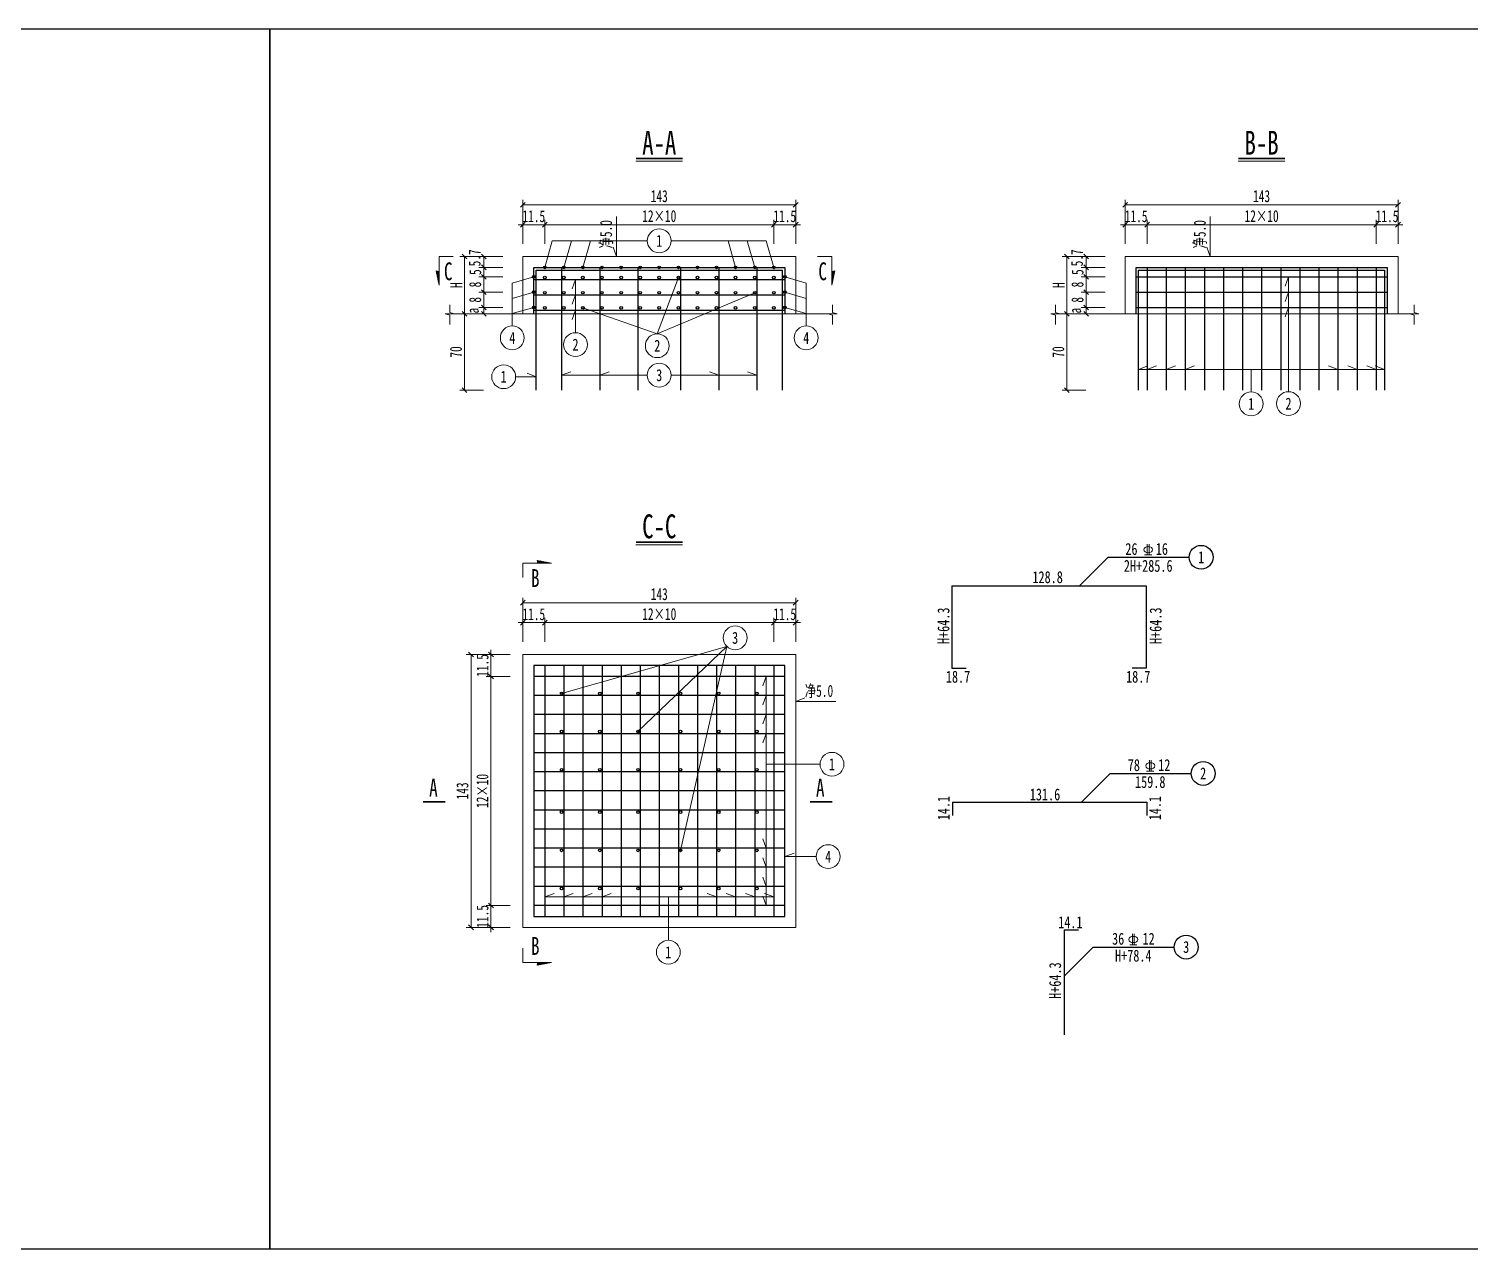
# Model space of a CAD drawing. Header units: millimetres. Extents: x 14102 to 16801, y 2911 to 4334.
# Drawn here: x 14939 to 15694, y 2911 to 3551 of the extents above; entities that cross this region are included whole.
import ezdxf
from ezdxf.enums import TextEntityAlignment as Align

# ---------------------------------------------------------------- set-up
doc = ezdxf.new("R2010")
doc.units = ezdxf.units.MM
doc.layers.get('0').update_dxf_attribs({"lineweight": 15})
doc.layers.get('Defpoints').update_dxf_attribs({"color": 8})
for name, color, linetype, lineweight in [('Dim', 4, 'Continuous', 15), ('尺寸标注', 4, 'Continuous', 13), ('文字', 7, 'Continuous', 15), ('文本', 7, 'Continuous', 15), ('标注', 4, 'Continuous', 13), ('标注线及字体', 2, 'Continuous', 15), ('粗线', 3, 'Continuous', 35), ('细实线', 4, 'Continuous', 15), ('钢筋', 1, 'Continuous', 30)]:
    doc.layers.add(name, color=color, linetype=linetype, lineweight=lineweight)
doc.styles.add('111', font='仿宋_GB2312.TTF', dxfattribs={"width": 0.7})
doc.styles.add('BM_Dim', font='仿宋_GB2312.TTF', dxfattribs={"width": 0.85})
doc.styles.add('FS', font='仿宋_GB2312.TTF', dxfattribs={"width": 0.75})
doc.dimstyles.new('200', dxfattribs={"dimscale": 0, "dimtxt": 2.5, "dimasz": 1, "dimexe": 1, "dimexo": 1, "dimgap": 0.6, "dimtad": 1, "dimdec": 1, "dimdsep": 46, "dimtxsty": '111', "dimblk": 'OBLIQUE', "dimcen": 0, "dimclrd": 4, "dimclre": 4, "dimclrt": 4, "dimadec": 1, "dimazin": 2, "dimtfac": 1, "dimtdec": 0, "dimtix": 1, "dimtmove": 2, "dimatfit": 3, "dimfxl": 4, "dimfxlon": 1, "dimtolj": 1, "dimlwd": -1, "dimlwe": -1, "dimarcsym": 0})

# ---------------------------------------------------------------- blocks, each defined once
blk = doc.blocks.new('_Oblique')
at = {"color": 0, "linetype": 'ByBlock', "lineweight": -2}
blk.add_line((-0.5, -0.5), (0.5, 0.5), dxfattribs=at)
blk = doc.blocks.new('*D62')
at = {"color": 4}
for p, q in [((15197.49, 3447.89), (15194.99, 3447.89)), ((15197.49, 3437.89), (15197.49, 3450.39)), ((15197.49, 3447.89), (15208.99, 3447.89)), ((15208.99, 3437.89), (15208.99, 3450.39)), ((15208.99, 3447.89), (15211.49, 3447.89))]:
    blk.add_line(p, q, dxfattribs=at)
at = {"layer": 'Defpoints', "color": 0}
for p in [(15208.99, 3447.89), (15197.49, 3431.21), (15208.99, 3425.07)]:
    blk.add_point(p, dxfattribs=at)
at = {"color": 4, "xscale": 2.5, "yscale": 2.5, "zscale": 2.5}
blk.add_blockref('_Oblique', (15197.49, 3447.89), dxfattribs=at)
at = {"color": 4, "xscale": 2.5, "yscale": 2.5, "zscale": 2.5, "rotation": 180}
blk.add_blockref('_Oblique', (15208.99, 3447.89), dxfattribs=at)
at = {"color": 4, "insert": (15203.24, 3452.29), "char_height": 6.25, "attachment_point": 5, "style": '111'}
blk.add_mtext('\\A1;11.5', dxfattribs=at)
blk = doc.blocks.new('*D63')
at = {"color": 4}
for p, q in [((15208.99, 3437.89), (15208.99, 3450.39)), ((15208.99, 3447.89), (15328.99, 3447.89)), ((15328.99, 3437.89), (15328.99, 3450.39))]:
    blk.add_line(p, q, dxfattribs=at)
at = {"layer": 'Defpoints', "color": 0}
for p in [(15328.99, 3447.89), (15208.99, 3425.51), (15328.99, 3425.51)]:
    blk.add_point(p, dxfattribs=at)
at = {"color": 4, "xscale": 2.5, "yscale": 2.5, "zscale": 2.5, "rotation": 180}
blk.add_blockref('_Oblique', (15208.99, 3447.89), dxfattribs=at)
at = {"color": 4, "xscale": 2.5, "yscale": 2.5, "zscale": 2.5}
blk.add_blockref('_Oblique', (15328.99, 3447.89), dxfattribs=at)
at = {"color": 4, "insert": (15268.99, 3452.36), "char_height": 6.25, "attachment_point": 5, "style": '111'}
blk.add_mtext('\\A1;12×10', dxfattribs=at)
blk = doc.blocks.new('*D64')
at = {"color": 4}
for p, q in [((15328.99, 3447.89), (15326.49, 3447.89)), ((15328.99, 3437.89), (15328.99, 3450.39)), ((15340.49, 3447.89), (15328.99, 3447.89)), ((15340.49, 3437.89), (15340.49, 3450.39)), ((15340.49, 3447.89), (15342.99, 3447.89))]:
    blk.add_line(p, q, dxfattribs=at)
at = {"layer": 'Defpoints', "color": 0}
for p in [(15328.99, 3447.89), (15340.49, 3431.21), (15328.99, 3425.51)]:
    blk.add_point(p, dxfattribs=at)
at = {"color": 4, "xscale": 2.5, "yscale": 2.5, "zscale": 2.5}
blk.add_blockref('_Oblique', (15328.99, 3447.89), dxfattribs=at)
at = {"color": 4, "xscale": 2.5, "yscale": 2.5, "zscale": 2.5, "rotation": 180}
blk.add_blockref('_Oblique', (15340.49, 3447.89), dxfattribs=at)
at = {"color": 4, "insert": (15334.74, 3452.29), "char_height": 6.25, "attachment_point": 5, "style": '111'}
blk.add_mtext('\\A1;11.5', dxfattribs=at)
blk = doc.blocks.new('*D65')
at = {"color": 4}
for p, q in [((15197.49, 3448.33), (15197.49, 3460.83)), ((15340.49, 3448.33), (15340.49, 3460.83)), ((15197.49, 3458.33), (15340.49, 3458.33))]:
    blk.add_line(p, q, dxfattribs=at)
at = {"layer": 'Defpoints', "color": 0}
for p in [(15340.49, 3458.33), (15197.49, 3431.21), (15340.49, 3431.21)]:
    blk.add_point(p, dxfattribs=at)
at = {"color": 4, "xscale": 2.5, "yscale": 2.5, "zscale": 2.5, "rotation": 180}
blk.add_blockref('_Oblique', (15197.49, 3458.33), dxfattribs=at)
at = {"color": 4, "xscale": 2.5, "yscale": 2.5, "zscale": 2.5}
blk.add_blockref('_Oblique', (15340.49, 3458.33), dxfattribs=at)
at = {"color": 4, "insert": (15268.99, 3462.81), "char_height": 6.25, "attachment_point": 5, "style": '111'}
blk.add_mtext('\\A1;143', dxfattribs=at)
blk = doc.blocks.new('*D66')
at = {"color": 4}
for p, q in [((15187.02, 3431.21), (15174.52, 3431.21)), ((15177.02, 3425.51), (15177.02, 3431.21)), ((15187.02, 3425.51), (15174.52, 3425.51))]:
    blk.add_line(p, q, dxfattribs=at)
at = {"layer": 'Defpoints', "color": 0}
for p in [(15177.02, 3431.21), (15197.49, 3431.21), (15203.19, 3425.51)]:
    blk.add_point(p, dxfattribs=at)
at = {"color": 4, "xscale": 2.5, "yscale": 2.5, "zscale": 2.5}
for p, rotation in [((15177.02, 3431.21), 90), ((15177.02, 3425.51), 270)]:
    blk.add_blockref('_Oblique', p, dxfattribs=dict(at, rotation=rotation))
at = {"color": 4, "insert": (15172.28, 3430.51), "char_height": 6.25, "attachment_point": 5, "rotation": 90, "style": '111'}
blk.add_mtext('\\A1;5.7', dxfattribs=at)
blk = doc.blocks.new('*D67')
at = {"color": 4}
for p, q in [((15187.02, 3425.51), (15174.52, 3425.51)), ((15177.02, 3420.51), (15177.02, 3425.51)), ((15187.02, 3420.51), (15174.52, 3420.51))]:
    blk.add_line(p, q, dxfattribs=at)
at = {"layer": 'Defpoints', "color": 0}
for p in [(15177.02, 3425.51), (15203.19, 3425.51), (15203.19, 3420.51)]:
    blk.add_point(p, dxfattribs=at)
at = {"color": 4, "xscale": 2.5, "yscale": 2.5, "zscale": 2.5}
for p, rotation in [((15177.02, 3425.51), 90), ((15177.02, 3420.51), 270)]:
    blk.add_blockref('_Oblique', p, dxfattribs=dict(at, rotation=rotation))
at = {"color": 4, "insert": (15172.62, 3423.01), "char_height": 6.25, "attachment_point": 5, "rotation": 90, "style": '111'}
blk.add_mtext('\\A1;5', dxfattribs=at)
blk = doc.blocks.new('*D68')
at = {"color": 4}
for p, q in [((15176.96, 3431.21), (15164.46, 3431.21)), ((15166.96, 3401.21), (15166.96, 3431.21)), ((15176.96, 3401.21), (15164.46, 3401.21))]:
    blk.add_line(p, q, dxfattribs=at)
at = {"layer": 'Defpoints', "color": 0}
for p in [(15166.96, 3431.21), (15197.49, 3431.21), (15182.56, 3401.21)]:
    blk.add_point(p, dxfattribs=at)
at = {"color": 4, "xscale": 2.5, "yscale": 2.5, "zscale": 2.5}
for p, rotation in [((15166.96, 3431.21), 90), ((15166.96, 3401.21), 270)]:
    blk.add_blockref('_Oblique', p, dxfattribs=dict(at, rotation=rotation))
at = {"color": 4, "insert": (15162.64, 3416.21), "char_height": 6.25, "attachment_point": 5, "rotation": 90, "style": '111'}
blk.add_mtext('\\A1;H', dxfattribs=at)
blk = doc.blocks.new('剖面箭头')
at = {"ltscale": 10}
h = blk.add_hatch(dxfattribs=at)
h.set_pattern_fill('ANSI31', color=2, style=0)
h.set_pattern_definition([(45, (-182.99888, -777.8594), (-0.088388348, 0.088388348), [])])
h.paths.add_polyline_path([(6, -3), (3.15, -3), (3, -3.6)])
at = {"color": 3, "ltscale": 10}
blk.add_line((0, 0), (0, -3), dxfattribs=at)
at = {"color": 2, "ltscale": 10}
for p, q in [((0, -3), (6, -3)), ((6, -3), (3, -3.6)), ((3, -3.6), (3.15, -3))]:
    blk.add_line(p, q, dxfattribs=at)
blk = doc.blocks.new('*D69')
at = {"color": 4}
for p, q in [((15176.96, 3401.21), (15164.46, 3401.21)), ((15166.96, 3401.21), (15166.96, 3361.21)), ((15176.96, 3361.21), (15164.46, 3361.21))]:
    blk.add_line(p, q, dxfattribs=at)
at = {"layer": 'Defpoints', "color": 0}
for p in [(15205.9, 3401.21), (15166.96, 3361.21), (15204.58, 3361.21)]:
    blk.add_point(p, dxfattribs=at)
at = {"color": 4, "xscale": 2.5, "yscale": 2.5, "zscale": 2.5}
for p, rotation in [((15166.96, 3401.21), 90), ((15166.96, 3361.21), 270)]:
    blk.add_blockref('_Oblique', p, dxfattribs=dict(at, rotation=rotation))
at = {"color": 4, "insert": (15162.49, 3381.21), "char_height": 6.25, "attachment_point": 5, "rotation": 90, "style": '111'}
blk.add_mtext('\\A1;70', dxfattribs=at)
blk = doc.blocks.new('*D70')
at = {"color": 4}
for p, q in [((15187.02, 3420.51), (15174.52, 3420.51)), ((15177.02, 3420.51), (15177.02, 3412.51)), ((15187.02, 3412.51), (15174.52, 3412.51))]:
    blk.add_line(p, q, dxfattribs=at)
at = {"layer": 'Defpoints', "color": 0}
for p in [(15203.19, 3420.51), (15177.02, 3412.51), (15203.19, 3412.51)]:
    blk.add_point(p, dxfattribs=at)
at = {"color": 4, "xscale": 2.5, "yscale": 2.5, "zscale": 2.5}
for p, rotation in [((15177.02, 3420.51), 90), ((15177.02, 3412.51), 270)]:
    blk.add_blockref('_Oblique', p, dxfattribs=dict(at, rotation=rotation))
at = {"color": 4, "insert": (15172.55, 3416.51), "char_height": 6.25, "attachment_point": 5, "rotation": 90, "style": '111'}
blk.add_mtext('\\A1;8', dxfattribs=at)
blk = doc.blocks.new('*D71')
at = {"color": 4}
for p, q in [((15187.02, 3412.51), (15174.52, 3412.51)), ((15177.02, 3412.51), (15177.02, 3404.51)), ((15187.02, 3404.51), (15174.52, 3404.51))]:
    blk.add_line(p, q, dxfattribs=at)
at = {"layer": 'Defpoints', "color": 0}
for p in [(15203.19, 3412.51), (15177.02, 3404.51), (15203.19, 3404.51)]:
    blk.add_point(p, dxfattribs=at)
at = {"color": 4, "xscale": 2.5, "yscale": 2.5, "zscale": 2.5}
for p, rotation in [((15177.02, 3412.51), 90), ((15177.02, 3404.51), 270)]:
    blk.add_blockref('_Oblique', p, dxfattribs=dict(at, rotation=rotation))
at = {"color": 4, "insert": (15172.55, 3408.51), "char_height": 6.25, "attachment_point": 5, "rotation": 90, "style": '111'}
blk.add_mtext('\\A1;8', dxfattribs=at)
blk = doc.blocks.new('*D72')
at = {"color": 4}
for p, q in [((15187.02, 3404.51), (15174.52, 3404.51)), ((15187.02, 3401.21), (15174.52, 3401.21)), ((15177.02, 3404.51), (15177.02, 3401.21))]:
    blk.add_line(p, q, dxfattribs=at)
at = {"layer": 'Defpoints', "color": 0}
for p in [(15177.02, 3401.21), (15203.19, 3404.51), (15203.19, 3401.21)]:
    blk.add_point(p, dxfattribs=at)
at = {"color": 4, "xscale": 2.5, "yscale": 2.5, "zscale": 2.5}
for p, rotation in [((15177.02, 3404.51), 90), ((15177.02, 3401.21), 270)]:
    blk.add_blockref('_Oblique', p, dxfattribs=dict(at, rotation=rotation))
at = {"color": 4, "insert": (15171.34, 3402.86), "char_height": 6.25, "attachment_point": 5, "rotation": 90, "style": '111'}
blk.add_mtext('\\A1;a', dxfattribs=at)
blk = doc.blocks.new('*D73')
at = {"color": 4}
for p, q in [((15513.1, 3447.89), (15510.6, 3447.89)), ((15513.1, 3437.89), (15513.1, 3450.39)), ((15513.1, 3447.89), (15524.6, 3447.89)), ((15524.6, 3437.89), (15524.6, 3450.39)), ((15524.6, 3447.89), (15527.1, 3447.89))]:
    blk.add_line(p, q, dxfattribs=at)
at = {"layer": 'Defpoints', "color": 0}
for p in [(15524.6, 3447.89), (15513.1, 3431.21), (15524.6, 3425.07)]:
    blk.add_point(p, dxfattribs=at)
at = {"color": 4, "xscale": 2.5, "yscale": 2.5, "zscale": 2.5}
blk.add_blockref('_Oblique', (15513.1, 3447.89), dxfattribs=at)
at = {"color": 4, "xscale": 2.5, "yscale": 2.5, "zscale": 2.5, "rotation": 180}
blk.add_blockref('_Oblique', (15524.6, 3447.89), dxfattribs=at)
at = {"color": 4, "insert": (15518.85, 3452.29), "char_height": 6.25, "attachment_point": 5, "style": '111'}
blk.add_mtext('\\A1;11.5', dxfattribs=at)
blk = doc.blocks.new('*D74')
at = {"color": 4}
for p, q in [((15524.6, 3437.89), (15524.6, 3450.39)), ((15524.6, 3447.89), (15644.6, 3447.89)), ((15644.6, 3437.89), (15644.6, 3450.39))]:
    blk.add_line(p, q, dxfattribs=at)
at = {"layer": 'Defpoints', "color": 0}
for p in [(15644.6, 3447.89), (15524.6, 3425.51), (15644.6, 3425.51)]:
    blk.add_point(p, dxfattribs=at)
at = {"color": 4, "xscale": 2.5, "yscale": 2.5, "zscale": 2.5, "rotation": 180}
blk.add_blockref('_Oblique', (15524.6, 3447.89), dxfattribs=at)
at = {"color": 4, "xscale": 2.5, "yscale": 2.5, "zscale": 2.5}
blk.add_blockref('_Oblique', (15644.6, 3447.89), dxfattribs=at)
at = {"color": 4, "insert": (15584.6, 3452.36), "char_height": 6.25, "attachment_point": 5, "style": '111'}
blk.add_mtext('\\A1;12×10', dxfattribs=at)
blk = doc.blocks.new('*D75')
at = {"color": 4}
for p, q in [((15644.6, 3447.89), (15642.1, 3447.89)), ((15644.6, 3437.89), (15644.6, 3450.39)), ((15656.1, 3447.89), (15644.6, 3447.89)), ((15656.1, 3437.89), (15656.1, 3450.39)), ((15656.1, 3447.89), (15658.6, 3447.89))]:
    blk.add_line(p, q, dxfattribs=at)
at = {"layer": 'Defpoints', "color": 0}
for p in [(15644.6, 3447.89), (15656.1, 3431.21), (15644.6, 3425.51)]:
    blk.add_point(p, dxfattribs=at)
at = {"color": 4, "xscale": 2.5, "yscale": 2.5, "zscale": 2.5}
blk.add_blockref('_Oblique', (15644.6, 3447.89), dxfattribs=at)
at = {"color": 4, "xscale": 2.5, "yscale": 2.5, "zscale": 2.5, "rotation": 180}
blk.add_blockref('_Oblique', (15656.1, 3447.89), dxfattribs=at)
at = {"color": 4, "insert": (15650.35, 3452.29), "char_height": 6.25, "attachment_point": 5, "style": '111'}
blk.add_mtext('\\A1;11.5', dxfattribs=at)
blk = doc.blocks.new('*D76')
at = {"color": 4}
for p, q in [((15513.1, 3448.33), (15513.1, 3460.83)), ((15656.1, 3448.33), (15656.1, 3460.83)), ((15513.1, 3458.33), (15656.1, 3458.33))]:
    blk.add_line(p, q, dxfattribs=at)
at = {"layer": 'Defpoints', "color": 0}
for p in [(15656.1, 3458.33), (15513.1, 3431.21), (15656.1, 3431.21)]:
    blk.add_point(p, dxfattribs=at)
at = {"color": 4, "xscale": 2.5, "yscale": 2.5, "zscale": 2.5, "rotation": 180}
blk.add_blockref('_Oblique', (15513.1, 3458.33), dxfattribs=at)
at = {"color": 4, "xscale": 2.5, "yscale": 2.5, "zscale": 2.5}
blk.add_blockref('_Oblique', (15656.1, 3458.33), dxfattribs=at)
at = {"color": 4, "insert": (15584.6, 3462.81), "char_height": 6.25, "attachment_point": 5, "style": '111'}
blk.add_mtext('\\A1;143', dxfattribs=at)
blk = doc.blocks.new('*D77')
at = {"color": 4}
for p, q in [((15502.63, 3431.21), (15490.13, 3431.21)), ((15492.63, 3425.51), (15492.63, 3431.21)), ((15502.63, 3425.51), (15490.13, 3425.51))]:
    blk.add_line(p, q, dxfattribs=at)
at = {"layer": 'Defpoints', "color": 0}
for p in [(15492.63, 3431.21), (15513.1, 3431.21), (15518.8, 3425.51)]:
    blk.add_point(p, dxfattribs=at)
at = {"color": 4, "xscale": 2.5, "yscale": 2.5, "zscale": 2.5}
for p, rotation in [((15492.63, 3431.21), 90), ((15492.63, 3425.51), 270)]:
    blk.add_blockref('_Oblique', p, dxfattribs=dict(at, rotation=rotation))
at = {"color": 4, "insert": (15487.89, 3430.51), "char_height": 6.25, "attachment_point": 5, "rotation": 90, "style": '111'}
blk.add_mtext('\\A1;5.7', dxfattribs=at)
blk = doc.blocks.new('*D78')
at = {"color": 4}
for p, q in [((15502.63, 3425.51), (15490.13, 3425.51)), ((15492.63, 3420.51), (15492.63, 3425.51)), ((15502.63, 3420.51), (15490.13, 3420.51))]:
    blk.add_line(p, q, dxfattribs=at)
at = {"layer": 'Defpoints', "color": 0}
for p in [(15492.63, 3425.51), (15518.8, 3425.51), (15518.8, 3420.51)]:
    blk.add_point(p, dxfattribs=at)
at = {"color": 4, "xscale": 2.5, "yscale": 2.5, "zscale": 2.5}
for p, rotation in [((15492.63, 3425.51), 90), ((15492.63, 3420.51), 270)]:
    blk.add_blockref('_Oblique', p, dxfattribs=dict(at, rotation=rotation))
at = {"color": 4, "insert": (15488.23, 3423.01), "char_height": 6.25, "attachment_point": 5, "rotation": 90, "style": '111'}
blk.add_mtext('\\A1;5', dxfattribs=at)
blk = doc.blocks.new('*D79')
at = {"color": 4}
for p, q in [((15492.57, 3401.21), (15480.07, 3401.21)), ((15482.57, 3401.21), (15482.57, 3361.21)), ((15492.57, 3361.21), (15480.07, 3361.21))]:
    blk.add_line(p, q, dxfattribs=at)
at = {"layer": 'Defpoints', "color": 0}
for p in [(15521.51, 3401.21), (15482.57, 3361.21), (15520.19, 3361.21)]:
    blk.add_point(p, dxfattribs=at)
at = {"color": 4, "xscale": 2.5, "yscale": 2.5, "zscale": 2.5}
for p, rotation in [((15482.57, 3401.21), 90), ((15482.57, 3361.21), 270)]:
    blk.add_blockref('_Oblique', p, dxfattribs=dict(at, rotation=rotation))
at = {"color": 4, "insert": (15478.1, 3381.21), "char_height": 6.25, "attachment_point": 5, "rotation": 90, "style": '111'}
blk.add_mtext('\\A1;70', dxfattribs=at)
blk = doc.blocks.new('*D80')
at = {"color": 4}
for p, q in [((15502.63, 3420.51), (15490.13, 3420.51)), ((15492.63, 3420.51), (15492.63, 3412.51)), ((15502.63, 3412.51), (15490.13, 3412.51))]:
    blk.add_line(p, q, dxfattribs=at)
at = {"layer": 'Defpoints', "color": 0}
for p in [(15518.8, 3420.51), (15492.63, 3412.51), (15518.8, 3412.51)]:
    blk.add_point(p, dxfattribs=at)
at = {"color": 4, "xscale": 2.5, "yscale": 2.5, "zscale": 2.5}
for p, rotation in [((15492.63, 3420.51), 90), ((15492.63, 3412.51), 270)]:
    blk.add_blockref('_Oblique', p, dxfattribs=dict(at, rotation=rotation))
at = {"color": 4, "insert": (15488.16, 3416.51), "char_height": 6.25, "attachment_point": 5, "rotation": 90, "style": '111'}
blk.add_mtext('\\A1;8', dxfattribs=at)
blk = doc.blocks.new('*D81')
at = {"color": 4}
for p, q in [((15502.63, 3412.51), (15490.13, 3412.51)), ((15492.63, 3412.51), (15492.63, 3404.51)), ((15502.63, 3404.51), (15490.13, 3404.51))]:
    blk.add_line(p, q, dxfattribs=at)
at = {"layer": 'Defpoints', "color": 0}
for p in [(15518.8, 3412.51), (15492.63, 3404.51), (15518.8, 3404.51)]:
    blk.add_point(p, dxfattribs=at)
at = {"color": 4, "xscale": 2.5, "yscale": 2.5, "zscale": 2.5}
for p, rotation in [((15492.63, 3412.51), 90), ((15492.63, 3404.51), 270)]:
    blk.add_blockref('_Oblique', p, dxfattribs=dict(at, rotation=rotation))
at = {"color": 4, "insert": (15488.16, 3408.51), "char_height": 6.25, "attachment_point": 5, "rotation": 90, "style": '111'}
blk.add_mtext('\\A1;8', dxfattribs=at)
blk = doc.blocks.new('*D82')
at = {"color": 4}
for p, q in [((15502.63, 3404.51), (15490.13, 3404.51)), ((15502.63, 3401.21), (15490.13, 3401.21)), ((15492.63, 3404.51), (15492.63, 3401.21))]:
    blk.add_line(p, q, dxfattribs=at)
at = {"layer": 'Defpoints', "color": 0}
for p in [(15492.63, 3401.21), (15518.8, 3404.51), (15518.8, 3401.21)]:
    blk.add_point(p, dxfattribs=at)
at = {"color": 4, "xscale": 2.5, "yscale": 2.5, "zscale": 2.5}
for p, rotation in [((15492.63, 3404.51), 90), ((15492.63, 3401.21), 270)]:
    blk.add_blockref('_Oblique', p, dxfattribs=dict(at, rotation=rotation))
at = {"color": 4, "insert": (15486.95, 3402.86), "char_height": 6.25, "attachment_point": 5, "rotation": 90, "style": '111'}
blk.add_mtext('\\A1;a', dxfattribs=at)
blk = doc.blocks.new('*D83')
at = {"color": 4}
for p, q in [((15492.57, 3431.21), (15480.07, 3431.21)), ((15482.57, 3401.21), (15482.57, 3431.21)), ((15492.57, 3401.21), (15480.07, 3401.21))]:
    blk.add_line(p, q, dxfattribs=at)
at = {"layer": 'Defpoints', "color": 0}
for p in [(15482.57, 3431.21), (15513.1, 3431.21), (15498.17, 3401.21)]:
    blk.add_point(p, dxfattribs=at)
at = {"color": 4, "xscale": 2.5, "yscale": 2.5, "zscale": 2.5}
for p, rotation in [((15482.57, 3431.21), 90), ((15482.57, 3401.21), 270)]:
    blk.add_blockref('_Oblique', p, dxfattribs=dict(at, rotation=rotation))
at = {"color": 4, "insert": (15478.25, 3416.21), "char_height": 6.25, "attachment_point": 5, "rotation": 90, "style": '111'}
blk.add_mtext('\\A1;H', dxfattribs=at)
blk = doc.blocks.new('*D84')
at = {"color": 4}
for p, q in [((15197.49, 3229.34), (15197.49, 3241.84)), ((15208.99, 3229.34), (15208.99, 3241.84)), ((15197.49, 3239.34), (15194.99, 3239.34)), ((15197.49, 3239.34), (15208.99, 3239.34)), ((15208.99, 3239.34), (15211.49, 3239.34))]:
    blk.add_line(p, q, dxfattribs=at)
at = {"layer": 'Defpoints', "color": 0}
for p in [(15208.99, 3239.34), (15197.49, 3222.66), (15208.99, 3216.53)]:
    blk.add_point(p, dxfattribs=at)
at = {"color": 4, "xscale": 2.5, "yscale": 2.5, "zscale": 2.5}
blk.add_blockref('_Oblique', (15197.49, 3239.34), dxfattribs=at)
at = {"color": 4, "xscale": 2.5, "yscale": 2.5, "zscale": 2.5, "rotation": 180}
blk.add_blockref('_Oblique', (15208.99, 3239.34), dxfattribs=at)
at = {"color": 4, "insert": (15203.24, 3243.74), "char_height": 6.25, "attachment_point": 5, "style": '111'}
blk.add_mtext('\\A1;11.5', dxfattribs=at)
blk = doc.blocks.new('*D85')
at = {"color": 4}
for p, q in [((15208.99, 3229.34), (15208.99, 3241.84)), ((15328.99, 3229.34), (15328.99, 3241.84)), ((15208.99, 3239.34), (15328.99, 3239.34))]:
    blk.add_line(p, q, dxfattribs=at)
at = {"layer": 'Defpoints', "color": 0}
for p in [(15328.99, 3239.34), (15208.99, 3216.97), (15328.99, 3216.97)]:
    blk.add_point(p, dxfattribs=at)
at = {"color": 4, "xscale": 2.5, "yscale": 2.5, "zscale": 2.5, "rotation": 180}
blk.add_blockref('_Oblique', (15208.99, 3239.34), dxfattribs=at)
at = {"color": 4, "xscale": 2.5, "yscale": 2.5, "zscale": 2.5}
blk.add_blockref('_Oblique', (15328.99, 3239.34), dxfattribs=at)
at = {"color": 4, "insert": (15268.99, 3243.81), "char_height": 6.25, "attachment_point": 5, "style": '111'}
blk.add_mtext('\\A1;12×10', dxfattribs=at)
blk = doc.blocks.new('*D86')
at = {"color": 4}
for p, q in [((15328.99, 3229.34), (15328.99, 3241.84)), ((15340.49, 3229.34), (15340.49, 3241.84)), ((15328.99, 3239.34), (15326.49, 3239.34)), ((15340.49, 3239.34), (15328.99, 3239.34)), ((15340.49, 3239.34), (15342.99, 3239.34))]:
    blk.add_line(p, q, dxfattribs=at)
at = {"layer": 'Defpoints', "color": 0}
for p in [(15328.99, 3239.34), (15340.49, 3222.66), (15328.99, 3216.97)]:
    blk.add_point(p, dxfattribs=at)
at = {"color": 4, "xscale": 2.5, "yscale": 2.5, "zscale": 2.5}
blk.add_blockref('_Oblique', (15328.99, 3239.34), dxfattribs=at)
at = {"color": 4, "xscale": 2.5, "yscale": 2.5, "zscale": 2.5, "rotation": 180}
blk.add_blockref('_Oblique', (15340.49, 3239.34), dxfattribs=at)
at = {"color": 4, "insert": (15334.74, 3243.74), "char_height": 6.25, "attachment_point": 5, "style": '111'}
blk.add_mtext('\\A1;11.5', dxfattribs=at)
blk = doc.blocks.new('*D87')
at = {"color": 4}
for p, q in [((15197.49, 3239.79), (15197.49, 3252.29)), ((15197.49, 3249.79), (15340.49, 3249.79)), ((15340.49, 3239.79), (15340.49, 3252.29))]:
    blk.add_line(p, q, dxfattribs=at)
at = {"layer": 'Defpoints', "color": 0}
for p in [(15340.49, 3249.79), (15197.49, 3222.66), (15340.49, 3222.66)]:
    blk.add_point(p, dxfattribs=at)
at = {"color": 4, "xscale": 2.5, "yscale": 2.5, "zscale": 2.5, "rotation": 180}
blk.add_blockref('_Oblique', (15197.49, 3249.79), dxfattribs=at)
at = {"color": 4, "xscale": 2.5, "yscale": 2.5, "zscale": 2.5}
blk.add_blockref('_Oblique', (15340.49, 3249.79), dxfattribs=at)
at = {"color": 4, "insert": (15268.99, 3254.26), "char_height": 6.25, "attachment_point": 5, "style": '111'}
blk.add_mtext('\\A1;143', dxfattribs=at)
blk = doc.blocks.new('*D88')
at = {"color": 4}
for p, q in [((15190.82, 3091.16), (15178.32, 3091.16)), ((15180.82, 3091.16), (15180.82, 3093.66)), ((15180.82, 3079.66), (15180.82, 3091.16)), ((15190.82, 3079.66), (15178.32, 3079.66)), ((15180.82, 3079.66), (15180.82, 3077.16))]:
    blk.add_line(p, q, dxfattribs=at)
at = {"layer": 'Defpoints', "color": 0}
for p in [(15180.82, 3091.16), (15203.63, 3091.16), (15197.49, 3079.66)]:
    blk.add_point(p, dxfattribs=at)
at = {"color": 4, "xscale": 2.5, "yscale": 2.5, "zscale": 2.5}
for p, rotation in [((15180.82, 3091.16), 270), ((15180.82, 3079.66), 90)]:
    blk.add_blockref('_Oblique', p, dxfattribs=dict(at, rotation=rotation))
at = {"color": 4, "insert": (15176.41, 3085.41), "char_height": 6.25, "attachment_point": 5, "rotation": 90, "style": '111'}
blk.add_mtext('\\A1;11.5', dxfattribs=at)
blk = doc.blocks.new('*D89')
at = {"color": 4}
for p, q in [((15190.82, 3211.16), (15178.32, 3211.16)), ((15180.82, 3091.16), (15180.82, 3211.16)), ((15190.82, 3091.16), (15178.32, 3091.16))]:
    blk.add_line(p, q, dxfattribs=at)
at = {"layer": 'Defpoints', "color": 0}
for p in [(15180.82, 3211.16), (15203.19, 3211.16), (15203.19, 3091.16)]:
    blk.add_point(p, dxfattribs=at)
at = {"color": 4, "xscale": 2.5, "yscale": 2.5, "zscale": 2.5}
for p, rotation in [((15180.82, 3211.16), 90), ((15180.82, 3091.16), 270)]:
    blk.add_blockref('_Oblique', p, dxfattribs=dict(at, rotation=rotation))
at = {"color": 4, "insert": (15176.34, 3151.16), "char_height": 6.25, "attachment_point": 5, "rotation": 90, "style": '111'}
blk.add_mtext('\\A1;12×10', dxfattribs=at)
blk = doc.blocks.new('*D90')
at = {"color": 4}
for p, q in [((15180.82, 3222.66), (15180.82, 3225.16)), ((15190.82, 3222.66), (15178.32, 3222.66)), ((15180.82, 3222.66), (15180.82, 3211.16)), ((15190.82, 3211.16), (15178.32, 3211.16)), ((15180.82, 3211.16), (15180.82, 3208.66))]:
    blk.add_line(p, q, dxfattribs=at)
at = {"layer": 'Defpoints', "color": 0}
for p in [(15197.49, 3222.66), (15180.82, 3211.16), (15203.19, 3211.16)]:
    blk.add_point(p, dxfattribs=at)
at = {"color": 4, "xscale": 2.5, "yscale": 2.5, "zscale": 2.5}
for p, rotation in [((15180.82, 3222.66), 270), ((15180.82, 3211.16), 90)]:
    blk.add_blockref('_Oblique', p, dxfattribs=dict(at, rotation=rotation))
at = {"color": 4, "insert": (15176.41, 3216.91), "char_height": 6.25, "attachment_point": 5, "rotation": 90, "style": '111'}
blk.add_mtext('\\A1;11.5', dxfattribs=at)
blk = doc.blocks.new('*D91')
at = {"color": 4}
for p, q in [((15180.37, 3222.66), (15167.87, 3222.66)), ((15170.37, 3079.66), (15170.37, 3222.66)), ((15180.37, 3079.66), (15167.87, 3079.66))]:
    blk.add_line(p, q, dxfattribs=at)
at = {"layer": 'Defpoints', "color": 0}
for p in [(15170.37, 3222.66), (15197.49, 3222.66), (15197.49, 3079.66)]:
    blk.add_point(p, dxfattribs=at)
at = {"color": 4, "xscale": 2.5, "yscale": 2.5, "zscale": 2.5}
for p, rotation in [((15170.37, 3222.66), 90), ((15170.37, 3079.66), 270)]:
    blk.add_blockref('_Oblique', p, dxfattribs=dict(at, rotation=rotation))
at = {"color": 4, "insert": (15165.89, 3151.16), "char_height": 6.25, "attachment_point": 5, "rotation": 90, "style": '111'}
blk.add_mtext('\\A1;143', dxfattribs=at)
blk = doc.blocks.new('三级钢')
at = {"color": 7, "lineweight": 18}
for p, q in [((-0.2, -1.13), (-0.2, 1.22)), ((0.2, -1.13), (0.2, 1.22)), ((-0.8, -1.13), (0.78, -1.13))]:
    blk.add_line(p, q, dxfattribs=at)
blk.add_ellipse((0, 0), major_axis=(0.966, 0), ratio=0.701732, dxfattribs=at)
blk = doc.blocks.new('gjdy')
at = {"lineweight": 25}
for p, q in [((0, 0), (6, 6)), ((6, 6), (23, 6))]:
    blk.add_line(p, q, dxfattribs=at)
blk.add_circle((25.5, 6), 2.5, dxfattribs=at)
at = {"xscale": 0.9600000000209548, "yscale": 0.9600000000209548, "zscale": 0.9600000000209548}
blk.add_blockref('三级钢', (14.42, 7.59), dxfattribs=at)

msp = doc.modelspace()

# ---------------------------------------------------------------- linework, layer by layer
at = {"color": 4}
for p, q in [((15256.74, 3481.1), (15281.25, 3481.1)), ((15572.35, 3481.1), (15596.85, 3481.1)), ((15256.74, 3280.09), (15281.25, 3280.09))]:
    msp.add_line(p, q, dxfattribs=at)
at = {"color": 6, "const_width": 0.9}
for points in [[(15256.74, 3482.6), (15281.25, 3482.6)], [(15572.35, 3482.6), (15596.85, 3482.6)], [(15256.74, 3281.59), (15281.25, 3281.59)]]:
    msp.add_lwpolyline(points, dxfattribs=at)
at = {"color": 4}
for points in [[(15159.22, 3395.64), (15159.22, 3400.49), (15156.82, 3401.21), (15161.62, 3401.21), (15159.22, 3401.93), (15159.22, 3402.89), (15159.22, 3405.84)], [(15359.75, 3395.64), (15359.75, 3400.49), (15357.35, 3401.21), (15362.15, 3401.21), (15359.75, 3401.93), (15359.75, 3402.89), (15359.75, 3405.84)], [(15476.54, 3395.64), (15476.54, 3400.49), (15474.14, 3401.21), (15478.94, 3401.21), (15476.54, 3401.93), (15476.54, 3402.89), (15476.54, 3405.84)], [(15664.51, 3395.64), (15664.51, 3400.49), (15662.11, 3401.21), (15666.91, 3401.21), (15664.51, 3401.93), (15664.51, 3402.89), (15664.51, 3405.84)]]:
    msp.add_lwpolyline(points, dxfattribs=at)
at = {"layer": 'Defpoints'}
for points in [[(14102.36, 3550.52), (15064.86, 3550.52), (15064.86, 2911.02), (14102.36, 2911.02)], [(15064.86, 3550.52), (16027.36, 3550.52), (16027.36, 2911.02), (15064.86, 2911.02)]]:
    msp.add_lwpolyline(points, close=True, dxfattribs=at)
for points in [[(15203.19, 3401.21), (15203.19, 3425.51), (15334.8, 3425.51), (15334.8, 3401.21)], [(15518.8, 3401.21), (15518.8, 3425.51), (15650.41, 3425.51), (15650.41, 3401.21)]]:
    msp.add_lwpolyline(points, dxfattribs=at)
at = {"layer": '尺寸标注'}
for centre in [(15268.99, 3439.43), (15191.99, 3388.57), (15225.1, 3385.03), (15345.99, 3388.57), (15267.95, 3384.45), (15187.47, 3368.22), (15268.96, 3369.03), (15579.11, 3354.01), (15598.69, 3354.12), (15308.74, 3231.39), (15359.5, 3165.12), (15357.51, 3116.73), (15273.75, 3066.63)]:
    msp.add_circle(centre, 6.25, dxfattribs=at)
at = {"layer": '标注'}
for p, q in [((15246.6, 3431.21), (15246.6, 3452.22)), ((15557.72, 3431.21), (15557.72, 3452.22)), ((15244.81, 3436.07), (15246.6, 3431.21)), ((15555.92, 3436.07), (15557.72, 3431.21)), ((15203.19, 3420.51), (15191.99, 3417.28)), ((15191.99, 3417.28), (15191.99, 3394.82)), ((15223.31, 3414.26), (15225.1, 3419.12)), ((15225.1, 3391.28), (15225.1, 3419.12)), ((15267.95, 3390.7), (15278.99, 3420.26)), ((15334.8, 3420.51), (15345.99, 3417.28)), ((15345.99, 3417.28), (15345.99, 3394.82)), ((15596.89, 3415.65), (15598.69, 3420.51)), ((15598.69, 3360.37), (15598.69, 3420.51)), ((15203.19, 3412.51), (15191.99, 3409.28)), ((15223.31, 3406.26), (15225.1, 3411.12)), ((15267.95, 3390.7), (15318.99, 3412.26)), ((15334.8, 3412.51), (15345.99, 3409.28)), ((15596.89, 3407.65), (15598.69, 3412.51)), ((15203.19, 3404.51), (15191.99, 3401.28)), ((15223.31, 3398.26), (15225.1, 3403.12)), ((15228.99, 3404.26), (15267.95, 3390.7)), ((15334.8, 3404.51), (15345.99, 3401.28)), ((15596.89, 3399.65), (15598.69, 3404.51)), ((15199.72, 3370.02), (15204.58, 3368.22)), ((15222.71, 3370.83), (15217.85, 3369.03)), ((15262.71, 3369.03), (15217.85, 3369.03)), ((15242.71, 3370.83), (15237.85, 3369.03)), ((15320.07, 3369.03), (15275.21, 3369.03)), ((15295.27, 3370.83), (15300.13, 3369.03)), ((15315.27, 3370.81), (15320.13, 3369.01)), ((15525.05, 3373.88), (15520.19, 3372.08)), ((15649.02, 3372.08), (15520.19, 3372.08)), ((15529.46, 3373.88), (15524.6, 3372.08)), ((15539.46, 3373.88), (15534.6, 3372.08)), ((15549.46, 3373.88), (15544.6, 3372.08)), ((15579.11, 3372.08), (15579.11, 3360.26)), ((15619.74, 3373.88), (15624.6, 3372.08)), ((15629.74, 3373.88), (15634.6, 3372.08)), ((15639.74, 3373.88), (15644.6, 3372.08)), ((15644.15, 3373.88), (15649.02, 3372.08)), ((15193.72, 3368.22), (15204.58, 3368.22)), ((15323.2, 3206.3), (15325, 3211.16)), ((15325, 3211.16), (15325, 3091.16)), ((15323.2, 3196.3), (15325, 3201.16)), ((15345.35, 3199.87), (15340.49, 3198.07)), ((15340.49, 3198.07), (15361.5, 3198.07)), ((15323.2, 3186.3), (15325, 3191.16)), ((15323.2, 3176.3), (15325, 3181.16)), ((15325, 3165.12), (15353.25, 3165.12)), ((15323.2, 3126.02), (15325, 3121.16)), ((15323.2, 3116.02), (15325, 3111.16)), ((15339.66, 3118.53), (15334.8, 3116.73)), ((15351.26, 3116.73), (15334.8, 3116.73)), ((15323.2, 3106.02), (15325, 3101.16)), ((15213.85, 3097.43), (15208.99, 3095.64)), ((15223.85, 3097.43), (15218.99, 3095.64)), ((15233.85, 3097.43), (15228.99, 3095.64)), ((15243.85, 3097.43), (15238.99, 3095.64)), ((15294.13, 3097.43), (15298.99, 3095.64)), ((15304.13, 3097.43), (15308.99, 3095.64)), ((15314.13, 3097.43), (15318.99, 3095.64)), ((15324.13, 3097.43), (15328.99, 3095.64)), ((15328.99, 3095.64), (15208.99, 3095.64)), ((15273.75, 3095.64), (15273.75, 3072.88)), ((15323.2, 3096.02), (15325, 3091.16))]:
    msp.add_line(p, q, dxfattribs=at)
at = {"layer": '粗线'}
for p, q in [((15145.33, 3145.46), (15156.85, 3145.46)), ((15348.03, 3145.46), (15359.55, 3145.46))]:
    msp.add_line(p, q, dxfattribs=at)
at = {"layer": '细实线'}
for p, q in [((15208.99, 3425.51), (15212.95, 3439.43)), ((15212.95, 3439.43), (15262.74, 3439.43)), ((15218.99, 3425.51), (15222.95, 3439.43)), ((15228.99, 3425.51), (15232.95, 3439.43)), ((15275.24, 3439.43), (15325.03, 3439.43)), ((15308.99, 3425.51), (15305.03, 3439.43)), ((15318.99, 3425.51), (15315.03, 3439.43)), ((15328.99, 3425.51), (15325.03, 3439.43)), ((15159.6, 3401.21), (15362.15, 3401.21)), ((15475.1, 3401.21), (15666.91, 3401.21)), ((15304.41, 3226.89), (15217.85, 3202.3)), ((15257.85, 3182.3), (15304.41, 3226.89)), ((15304.41, 3226.89), (15280.13, 3120.02))]:
    msp.add_line(p, q, dxfattribs=at)
for points in [[(15197.49, 3401.21), (15197.49, 3431.21), (15340.49, 3431.21), (15340.49, 3401.21)], [(15513.1, 3401.21), (15513.1, 3431.21), (15656.1, 3431.21), (15656.1, 3401.21)]]:
    msp.add_lwpolyline(points, dxfattribs=at)
msp.add_lwpolyline([(15197.49, 3222.66), (15197.49, 3079.66), (15340.49, 3079.66), (15340.49, 3222.66)], close=True, dxfattribs=at)
at = {"layer": '钢筋'}
for p, q in [((15217.85, 3425.51), (15217.85, 3361.21)), ((15237.85, 3425.51), (15237.85, 3361.21)), ((15257.85, 3425.51), (15257.85, 3361.21)), ((15280.13, 3425.51), (15280.13, 3361.21)), ((15300.13, 3425.51), (15300.13, 3361.21)), ((15320.13, 3425.51), (15320.13, 3361.21)), ((15524.6, 3425.51), (15524.6, 3361.21)), ((15534.6, 3425.51), (15534.6, 3361.21)), ((15544.6, 3425.51), (15544.6, 3361.21)), ((15554.6, 3425.51), (15554.6, 3361.21)), ((15564.6, 3425.51), (15564.6, 3361.21)), ((15574.6, 3425.51), (15574.6, 3361.21)), ((15584.6, 3425.51), (15584.6, 3361.21)), ((15594.6, 3425.51), (15594.6, 3361.21)), ((15604.6, 3425.51), (15604.6, 3361.21)), ((15614.6, 3425.51), (15614.6, 3361.21)), ((15624.6, 3425.51), (15624.6, 3361.21)), ((15634.6, 3425.51), (15634.6, 3361.21)), ((15644.6, 3425.51), (15644.6, 3361.21)), ((15203.19, 3419.12), (15334.8, 3419.12)), ((15518.8, 3420.51), (15650.41, 3420.51)), ((15203.19, 3411.12), (15334.8, 3411.12)), ((15518.8, 3412.51), (15650.41, 3412.51)), ((15203.19, 3403.12), (15334.8, 3403.12)), ((15518.8, 3404.51), (15650.41, 3404.51)), ((15422.36, 3258.59), (15524.13, 3258.59)), ((15422.36, 3258.59), (15422.36, 3215.52)), ((15524.13, 3258.59), (15524.13, 3215.52)), ((15334.8, 3211.16), (15203.19, 3211.16)), ((15208.99, 3216.97), (15208.99, 3085.36)), ((15218.99, 3216.97), (15218.99, 3085.36)), ((15228.99, 3216.97), (15228.99, 3085.36)), ((15238.99, 3216.97), (15238.99, 3085.36)), ((15248.99, 3216.97), (15248.99, 3085.36)), ((15258.99, 3216.97), (15258.99, 3085.36)), ((15268.99, 3216.97), (15268.99, 3085.36)), ((15278.99, 3216.97), (15278.99, 3085.36)), ((15288.99, 3216.97), (15288.99, 3085.36)), ((15298.99, 3216.97), (15298.99, 3085.36)), ((15308.99, 3216.97), (15308.99, 3085.36)), ((15318.99, 3216.97), (15318.99, 3085.36)), ((15328.99, 3216.97), (15328.99, 3085.36)), ((15422.36, 3215.52), (15429.72, 3215.52)), ((15524.13, 3215.52), (15516.77, 3215.52)), ((15334.8, 3201.16), (15203.19, 3201.16)), ((15334.8, 3191.16), (15203.19, 3191.16)), ((15334.8, 3181.16), (15203.19, 3181.16)), ((15334.8, 3171.16), (15203.19, 3171.16)), ((15334.8, 3161.16), (15203.19, 3161.16)), ((15334.8, 3151.16), (15203.19, 3151.16)), ((15422.66, 3145.34), (15524.43, 3145.34)), ((15422.66, 3145.34), (15422.66, 3138.33)), ((15524.43, 3145.34), (15524.43, 3138.33)), ((15334.8, 3141.16), (15203.19, 3141.16)), ((15334.8, 3131.16), (15203.19, 3131.16)), ((15334.8, 3121.16), (15203.19, 3121.16)), ((15334.8, 3111.16), (15203.19, 3111.16)), ((15334.8, 3101.16), (15203.19, 3101.16)), ((15334.8, 3091.16), (15203.19, 3091.16)), ((15481.22, 3078.33), (15481.22, 3023.35)), ((15481.22, 3078.33), (15488.58, 3078.33))]:
    msp.add_line(p, q, dxfattribs=at)
for points in [[(15204.58, 3361.21), (15204.58, 3424.12), (15333.41, 3424.12), (15333.41, 3361.21)], [(15520.19, 3361.21), (15520.19, 3424.12), (15649.02, 3424.12), (15649.02, 3361.21)]]:
    msp.add_lwpolyline(points, dxfattribs=at)
msp.add_lwpolyline([(15203.19, 3216.97), (15203.19, 3085.36), (15334.8, 3085.36), (15334.8, 3216.97)], close=True, dxfattribs=at)
for centre in [(15208.99, 3425.51), (15218.99, 3425.51), (15228.99, 3425.51), (15238.99, 3425.51), (15248.99, 3425.51), (15258.99, 3425.51), (15268.99, 3425.51), (15278.99, 3425.51), (15288.99, 3425.51), (15298.99, 3425.51), (15308.99, 3425.51), (15318.99, 3425.51), (15328.99, 3425.51), (15203.19, 3420.51), (15208.99, 3420.26), (15218.99, 3420.26), (15228.99, 3420.26), (15238.99, 3420.26), (15248.99, 3420.26), (15258.99, 3420.26), (15268.99, 3420.26), (15278.99, 3420.26), (15288.99, 3420.26), (15298.99, 3420.26), (15308.99, 3420.26), (15318.99, 3420.26), (15328.99, 3420.26), (15334.8, 3420.51), (15203.19, 3412.51), (15208.99, 3412.26), (15218.99, 3412.26), (15228.99, 3412.26), (15238.99, 3412.26), (15248.99, 3412.26), (15258.99, 3412.26), (15268.99, 3412.26), (15278.99, 3412.26), (15288.99, 3412.26), (15298.99, 3412.26), (15308.99, 3412.26), (15318.99, 3412.26), (15328.99, 3412.26), (15334.8, 3412.51), (15203.19, 3404.51), (15208.99, 3404.26), (15218.99, 3404.26), (15228.99, 3404.26), (15238.99, 3404.26), (15248.99, 3404.26), (15258.99, 3404.26), (15268.99, 3404.26), (15278.99, 3404.26), (15288.99, 3404.26), (15298.99, 3404.26), (15308.99, 3404.26), (15318.99, 3404.26), (15328.99, 3404.26), (15334.8, 3404.51), (15217.85, 3202.3), (15237.85, 3202.3), (15257.85, 3202.3), (15280.13, 3202.3), (15300.13, 3202.3), (15320.13, 3202.3), (15217.85, 3182.3), (15237.85, 3182.3), (15257.85, 3182.3), (15280.13, 3182.3), (15300.13, 3182.3), (15320.13, 3182.3), (15217.85, 3162.3), (15237.85, 3162.3), (15257.85, 3162.3), (15280.13, 3162.3), (15300.13, 3162.3), (15320.13, 3162.3), (15217.85, 3140.02), (15237.85, 3140.02), (15257.85, 3140.02), (15280.13, 3140.02), (15300.13, 3140.02), (15320.13, 3140.02), (15217.85, 3120.02), (15237.85, 3120.02), (15257.85, 3120.02), (15280.13, 3120.02), (15300.13, 3120.02), (15320.13, 3120.02), (15217.85, 3100.02), (15237.85, 3100.02), (15257.85, 3100.02), (15280.13, 3100.02), (15300.13, 3100.02), (15320.13, 3100.02)]:
    msp.add_circle(centre, 0.695, dxfattribs=at)

# ---------------------------------------------------------------- block references
at = {"lineweight": 25, "xscale": 2.4992, "yscale": 2.4992, "zscale": 2.4992}
for p in [(15489.17, 3258.59), (15490.25, 3145.34), (15481.36, 3054.33)]:
    msp.add_blockref('gjdy', p, dxfattribs=at)
at = {"layer": 'Dim', "yscale": 2.5, "zscale": 2.5}
for p, xscale, rotation in [((15161.09, 3431.18), 2.5, 270.0000000000002), ((15351.92, 3431.18), -2.5, 89.99999999999959), ((15197.54, 3262.94), -2.5, 179.9999999999999)]:
    msp.add_blockref('剖面箭头', p, dxfattribs=dict(at, xscale=xscale, rotation=rotation))
at = {"layer": 'Dim', "xscale": 2.5, "yscale": 2.5, "zscale": 2.5}
msp.add_blockref('剖面箭头', (15197.54, 3068.83), dxfattribs=at)

# ---------------------------------------------------------------- texts
at = {"color": 4, "style": '111', "width": 0.7}
for p in [(15240.97, 3442.85), (15552.08, 3442.85)]:
    msp.add_text('净5.0', height=6.25, rotation=90, dxfattribs=at).set_placement(p, align=Align.MIDDLE)
at = {"lineweight": 25, "style": 'FS', "width": 0.75}
for s, p in [('26   16', (15513.21, 3274.84)), ('78   12', (15514.48, 3161.58)), ('36   12', (15506.26, 3070.58))]:
    msp.add_text(s, height=6.25, dxfattribs=at).set_placement(p)
for s, p in [('2H+285.6', (15525.19, 3269.07)), ('1', (15552.9, 3273.59)), ('128.8', (15472.49, 3263.14)), ('18.7', (15425.55, 3210.95)), ('18.7', (15519.96, 3210.95)), ('159.8', (15526.26, 3155.81)), ('2', (15553.98, 3160.33)), ('131.6', (15471.13, 3149.28)), ('14.1', (15484.41, 3082.31)), ('H+78.4', (15517.38, 3064.81)), ('3', (15545.09, 3069.33))]:
    msp.add_text(s, height=6.25, dxfattribs=at).set_placement(p, align=Align.MIDDLE)
for s, p in [('H+64.3', (15417.94, 3237.69)), ('H+64.3', (15529.1, 3237.69)), ('14.1', (15418.03, 3142.16)), ('14.1', (15528.78, 3142.16)), ('H+64.3', (15476.43, 3051.75))]:
    msp.add_text(s, height=6.25, rotation=90, dxfattribs=at).set_placement(p, align=Align.MIDDLE)
at = {"color": 4, "style": '111', "width": 0.7}
msp.add_text('净5.0', height=6.25, dxfattribs=at).set_placement((15352.68, 3203.71), align=Align.MIDDLE)
at = {"layer": '文字', "style": 'BM_Dim', "width": 0.7}
for s, p in [('C', (15158.42, 3418.77)), ('C', (15354.6, 3418.77)), ('B', (15204.01, 3258.03)), ('A', (15150.66, 3148.21)), ('A', (15353.35, 3148.21)), ('B', (15204.01, 3065.23))]:
    msp.add_text(s, height=9.37, dxfattribs=at).set_placement(p, align=Align.CENTER)
at = {"layer": '文本', "color": 4, "style": 'FS', "width": 0.75}
for s, p in [('1', (15268.99, 3439.43)), ('4', (15191.99, 3388.57)), ('4', (15345.99, 3388.57)), ('2', (15225.1, 3385.03)), ('2', (15267.95, 3384.45)), ('1', (15187.47, 3368.22)), ('3', (15268.96, 3369.03)), ('1', (15579.11, 3354.01)), ('2', (15598.69, 3354.12)), ('3', (15308.74, 3231.39)), ('1', (15359.5, 3165.12)), ('4', (15357.51, 3116.73)), ('1', (15273.75, 3066.63))]:
    msp.add_text(s, height=6.25, dxfattribs=at).set_placement(p, align=Align.MIDDLE_CENTER)
at = {"layer": '标注线及字体', "color": 0, "style": '111', "width": 0.7}
for s, p in [('A-A', (15268.99, 3490.81)), ('B-B', (15584.6, 3490.81)), ('C-C', (15268.99, 3289.81))]:
    msp.add_text(s, height=12.5, dxfattribs=at).set_placement(p, align=Align.MIDDLE)

# ---------------------------------------------------------------- dimensions: what is measured, and where the dimension line sits
for base, p1, p2, picture, middle in [((15340.49, 3458.33), (15197.49, 3431.21), (15340.49, 3431.21), '*D65', (15268.99, 3462.81)), ((15656.1, 3458.33), (15513.1, 3431.21), (15656.1, 3431.21), '*D76', (15584.6, 3462.81)), ((15208.99, 3447.89), (15197.49, 3431.21), (15208.99, 3425.07), '*D62', (15203.24, 3452.29)), ((15524.6, 3447.89), (15513.1, 3431.21), (15524.6, 3425.07), '*D73', (15518.85, 3452.29)), ((15340.49, 3249.79), (15197.49, 3222.66), (15340.49, 3222.66), '*D87', (15268.99, 3254.26)), ((15208.99, 3239.34), (15197.49, 3222.66), (15208.99, 3216.53), '*D84', (15203.24, 3243.74))]:
    dim = msp.add_linear_dim(base=base, p1=p1, p2=p2, dimstyle='200', override={"dimscale": 2.5})
    dim.commit()
    dim.dimension.update_dxf_attribs({"geometry": picture, "text_midpoint": middle})
for base, p1, p2, picture, middle in [((15328.99, 3447.89), (15208.99, 3425.51), (15328.99, 3425.51), '*D63', (15268.99, 3452.36)), ((15644.6, 3447.89), (15524.6, 3425.51), (15644.6, 3425.51), '*D74', (15584.6, 3452.36)), ((15328.99, 3239.34), (15208.99, 3216.97), (15328.99, 3216.97), '*D85', (15268.99, 3243.81))]:
    dim = msp.add_linear_dim(base=base, p1=p1, p2=p2, text='12×10', dimstyle='200', override={"dimscale": 2.5, "dimtxsty": '111'})
    dim.commit()
    dim.dimension.update_dxf_attribs({"geometry": picture, "text_midpoint": middle})
for base, p1, p2, angle, override, picture, middle in [((15328.99, 3447.89), (15340.49, 3431.21), (15328.99, 3425.51), 180, {"dimscale": 2.5}, '*D64', (15334.74, 3452.29)), ((15644.6, 3447.89), (15656.1, 3431.21), (15644.6, 3425.51), 180, {"dimscale": 2.5}, '*D75', (15650.35, 3452.29)), ((15177.02, 3412.51), (15203.19, 3420.51), (15203.19, 3412.51), 90, {"dimscale": 2.5, "dimblk": 'Oblique'}, '*D70', (15172.55, 3416.51)), ((15177.02, 3425.51), (15203.19, 3420.51), (15203.19, 3425.51), 90, {"dimscale": 2.5}, '*D67', (15172.62, 3423.01)), ((15492.63, 3412.51), (15518.8, 3420.51), (15518.8, 3412.51), 90, {"dimscale": 2.5, "dimblk": 'Oblique'}, '*D80', (15488.16, 3416.51)), ((15492.63, 3425.51), (15518.8, 3420.51), (15518.8, 3425.51), 90, {"dimscale": 2.5}, '*D78', (15488.23, 3423.01)), ((15177.02, 3404.51), (15203.19, 3412.51), (15203.19, 3404.51), 90, {"dimscale": 2.5, "dimblk": 'Oblique'}, '*D71', (15172.55, 3408.51)), ((15492.63, 3404.51), (15518.8, 3412.51), (15518.8, 3404.51), 90, {"dimscale": 2.5, "dimblk": 'Oblique'}, '*D81', (15488.16, 3408.51)), ((15328.99, 3239.34), (15340.49, 3222.66), (15328.99, 3216.97), 180, {"dimscale": 2.5}, '*D86', (15334.74, 3243.74)), ((15180.82, 3211.16), (15197.49, 3222.66), (15203.19, 3211.16), 270, {"dimscale": 2.5}, '*D90', (15176.41, 3216.91)), ((15170.37, 3222.66), (15197.49, 3079.66), (15197.49, 3222.66), 90, {"dimscale": 2.5}, '*D91', (15165.89, 3151.16)), ((15180.82, 3091.16), (15197.49, 3079.66), (15203.63, 3091.16), 90, {"dimscale": 2.5}, '*D88', (15176.41, 3085.41))]:
    dim = msp.add_linear_dim(base=base, p1=p1, p2=p2, angle=angle, dimstyle='200', override=override)
    dim.commit()
    dim.dimension.update_dxf_attribs({"geometry": picture, "text_midpoint": middle})
for base, p1, p2, picture, middle in [((15177.02, 3431.21), (15203.19, 3425.51), (15197.49, 3431.21), '*D66', (15172.28, 3430.51)), ((15492.63, 3431.21), (15518.8, 3425.51), (15513.1, 3431.21), '*D77', (15487.89, 3430.51))]:
    dim = msp.add_linear_dim(base=base, p1=p1, p2=p2, angle=90, dimstyle='200', override={"dimscale": 2.5})
    dim.commit()
    dim.dimension.update_dxf_attribs({"geometry": picture, "text_midpoint": middle, "dimtype": 160})
for base, p1, p2, text, override, picture, middle in [((15166.96, 3431.21), (15182.56, 3401.21), (15197.49, 3431.21), 'H', {"dimscale": 2.5}, '*D68', (15162.64, 3416.21)), ((15482.57, 3431.21), (15498.17, 3401.21), (15513.1, 3431.21), 'H', {"dimscale": 2.5}, '*D83', (15478.25, 3416.21)), ((15166.96, 3361.21), (15205.9, 3401.21), (15204.58, 3361.21), '70', {"dimscale": 2.5}, '*D69', (15162.49, 3381.21)), ((15482.57, 3361.21), (15521.51, 3401.21), (15520.19, 3361.21), '70', {"dimscale": 2.5}, '*D79', (15478.1, 3381.21)), ((15180.82, 3211.16), (15203.19, 3091.16), (15203.19, 3211.16), '12×10', {"dimscale": 2.5, "dimtxsty": '111'}, '*D89', (15176.34, 3151.16))]:
    dim = msp.add_linear_dim(base=base, p1=p1, p2=p2, angle=90, text=text, dimstyle='200', override=override)
    dim.commit()
    dim.dimension.update_dxf_attribs({"geometry": picture, "text_midpoint": middle})
for base, p1, p2, picture, middle in [((15177.02, 3401.21), (15203.19, 3404.51), (15203.19, 3401.21), '*D72', (15171.34, 3402.86)), ((15492.63, 3401.21), (15518.8, 3404.51), (15518.8, 3401.21), '*D82', (15486.95, 3402.86))]:
    dim = msp.add_linear_dim(base=base, p1=p1, p2=p2, angle=90, text='a', dimstyle='200', override={"dimscale": 2.5, "dimtxsty": '111', "dimblk": 'Oblique'})
    dim.commit()
    dim.dimension.update_dxf_attribs({"geometry": picture, "text_midpoint": middle, "dimtype": 160})

doc.saveas('drawing.dxf')
